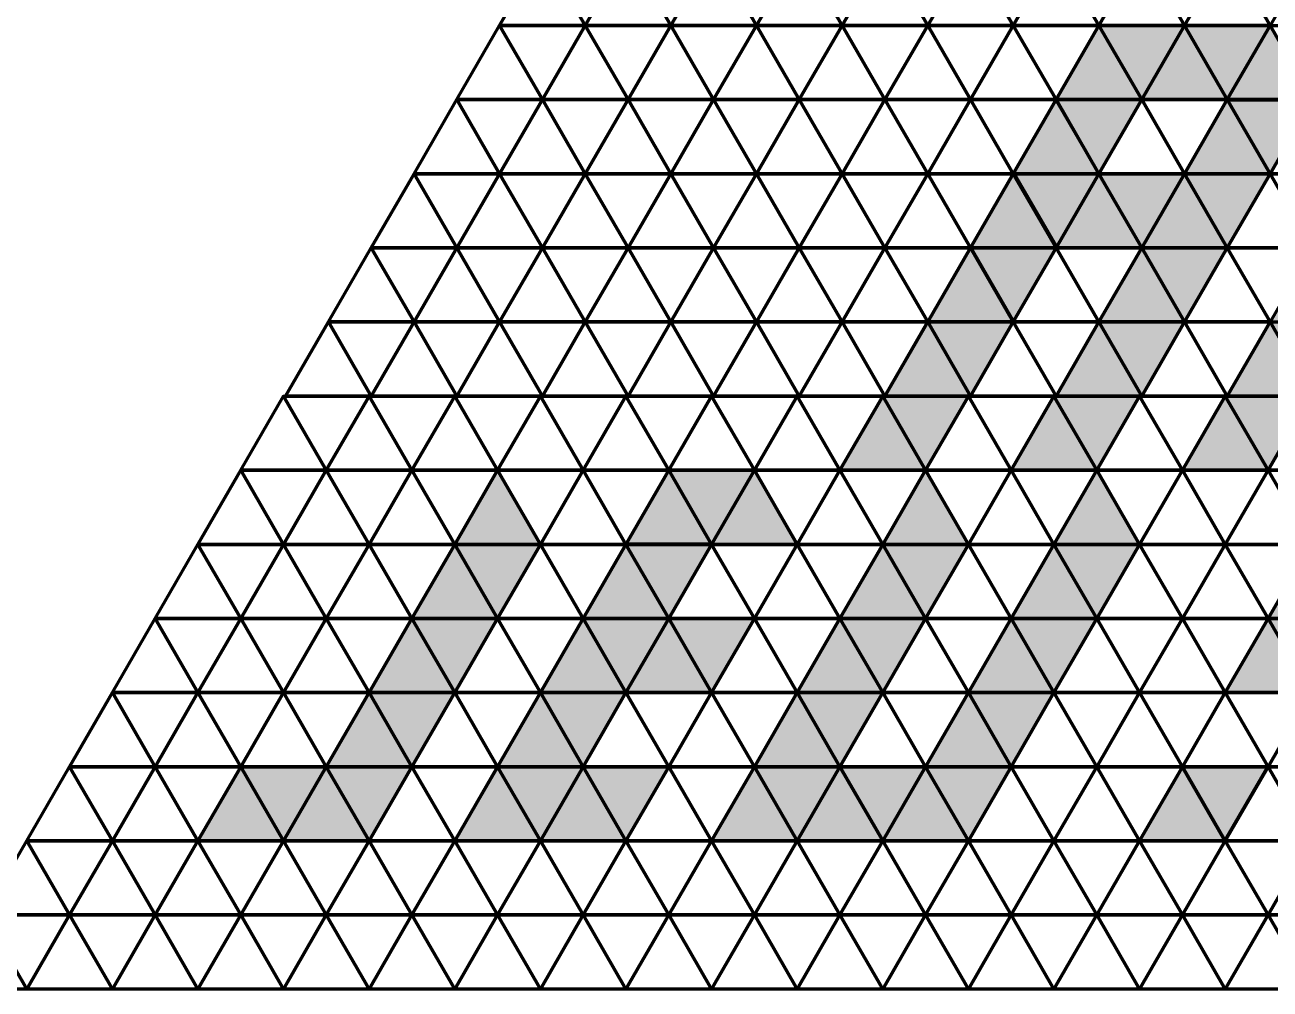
# Model space of a CAD drawing. Header units: inches. Extents: x 18 to 882, y -1167 to -33.
# Drawn here: x 345.4 to 609.1, y -347.3 to -143 of the extents above; entities that cross this region are included whole.
import ezdxf

# ---------------------------------------------------------------- set-up
doc = ezdxf.new("R2010")
doc.units = ezdxf.units.IN
doc.header["$MEASUREMENT"] = 0
doc.layers.add('Layer 1', color=7, linetype='Continuous')

# ---------------------------------------------------------------- blocks, each defined once
blk = doc.blocks.new('block 12')
at = {"layer": 'Layer 1', "true_color": 0xa7a9ab}
h = blk.add_hatch(color=253, dxfattribs=at)
h.dxf.hatch_style = 2
h.paths.add_polyline_path([(563.67, -158.93), (572.74, -143.23), (581.8, -158.93)])
h = blk.add_hatch(color=253, dxfattribs=at)
h.dxf.hatch_style = 2
h.paths.add_polyline_path([(590.87, -143.22), (581.8, -158.92), (572.74, -143.22)])
h = blk.add_hatch(color=253, dxfattribs=at)
h.dxf.hatch_style = 2
h.paths.add_polyline_path([(581.83, -158.76), (590.9, -143.06), (599.97, -158.76)])
h = blk.add_hatch(color=253, dxfattribs=at)
h.dxf.hatch_style = 2
h.paths.add_polyline_path([(609.05, -143.06), (599.98, -158.76), (590.91, -143.06)])
h = blk.add_hatch(color=253, dxfattribs=at)
h.dxf.hatch_style = 2
h.paths.add_polyline_path([(600.06, -159.2), (609.13, -143.5), (618.2, -159.2)])
h = blk.add_hatch(color=253, dxfattribs=at)
h.dxf.hatch_style = 2
h.paths.add_polyline_path([(554.51, -174.63), (563.57, -158.93), (572.64, -174.63)])
h = blk.add_hatch(color=253, dxfattribs=at)
h.dxf.hatch_style = 2
h.paths.add_polyline_path([(581.71, -158.92), (572.64, -174.62), (563.57, -158.92)])
h = blk.add_hatch(color=253, dxfattribs=at)
h.dxf.hatch_style = 2
h.paths.add_polyline_path([(590.9, -174.55), (599.97, -158.85), (609.03, -174.55)])
h = blk.add_hatch(color=253, dxfattribs=at)
h.dxf.hatch_style = 2
h.paths.add_polyline_path([(618.1, -159.19), (609.03, -174.89), (599.97, -159.19)])
h = blk.add_hatch(color=253, dxfattribs=at)
h.dxf.hatch_style = 2
h.paths.add_polyline_path([(546.02, -190.09), (555.08, -174.39), (564.15, -190.09)])
h = blk.add_hatch(color=253, dxfattribs=at)
h.dxf.hatch_style = 2
h.paths.add_polyline_path([(572.86, -174.73), (563.8, -190.43), (554.73, -174.73)])
h = blk.add_hatch(color=253, dxfattribs=at)
h.dxf.hatch_style = 2
h.paths.add_polyline_path([(563.69, -190.36), (572.76, -174.66), (581.82, -190.36)])
h = blk.add_hatch(color=253, dxfattribs=at)
h.dxf.hatch_style = 2
h.paths.add_polyline_path([(591.25, -174.66), (582.19, -190.36), (573.12, -174.66)])
h = blk.add_hatch(color=253, dxfattribs=at)
h.dxf.hatch_style = 2
h.paths.add_polyline_path([(582.06, -190.36), (591.12, -174.66), (600.19, -190.36)])
h = blk.add_hatch(color=253, dxfattribs=at)
h.dxf.hatch_style = 2
h.paths.add_polyline_path([(608.9, -174.65), (599.84, -190.35), (590.77, -174.65)])
h = blk.add_hatch(color=253, dxfattribs=at)
h.dxf.hatch_style = 2
h.paths.add_polyline_path([(536.85, -205.79), (545.92, -190.09), (554.99, -205.79)])
h = blk.add_hatch(color=253, dxfattribs=at)
h.dxf.hatch_style = 2
h.paths.add_polyline_path([(564.05, -190.08), (554.99, -205.78), (545.92, -190.08)])
h = blk.add_hatch(color=253, dxfattribs=at)
h.dxf.hatch_style = 2
h.paths.add_polyline_path([(572.89, -206.06), (581.96, -190.36), (591.03, -206.06)])
h = blk.add_hatch(color=253, dxfattribs=at)
h.dxf.hatch_style = 2
h.paths.add_polyline_path([(600.09, -190.35), (591.03, -206.05), (581.96, -190.35)])
h = blk.add_hatch(color=253, dxfattribs=at)
h.dxf.hatch_style = 2
h.paths.add_polyline_path([(608.92, -206.06), (617.99, -190.36), (627.05, -206.06)])
h = blk.add_hatch(color=253, dxfattribs=at)
h.dxf.hatch_style = 2
h.paths.add_polyline_path([(527.31, -221.58), (536.37, -205.87), (545.44, -221.58)])
h = blk.add_hatch(color=253, dxfattribs=at)
h.dxf.hatch_style = 2
h.paths.add_polyline_path([(554.52, -205.87), (545.45, -221.58), (536.38, -205.87)])
h = blk.add_hatch(color=253, dxfattribs=at)
h.dxf.hatch_style = 2
h.paths.add_polyline_path([(563.71, -221.85), (572.78, -206.14), (581.84, -221.85)])
h = blk.add_hatch(color=253, dxfattribs=at)
h.dxf.hatch_style = 2
h.paths.add_polyline_path([(590.91, -206.14), (581.84, -221.85), (572.78, -206.14)])
h = blk.add_hatch(color=253, dxfattribs=at)
h.dxf.hatch_style = 2
h.paths.add_polyline_path([(599.85, -221.77), (608.92, -206.06), (617.99, -221.77)])
h = blk.add_hatch(color=253, dxfattribs=at)
h.dxf.hatch_style = 2
h.paths.add_polyline_path([(627.05, -206.05), (617.99, -221.76), (608.92, -206.05)])
h = blk.add_hatch(color=253, dxfattribs=at)
h.dxf.hatch_style = 2
h.paths.add_polyline_path([(518.03, -237.25), (527.09, -221.54), (536.16, -237.25)])
h = blk.add_hatch(color=253, dxfattribs=at)
h.dxf.hatch_style = 2
h.paths.add_polyline_path([(545.24, -221.54), (536.17, -237.25), (527.1, -221.54)])
h = blk.add_hatch(color=253, dxfattribs=at)
h.dxf.hatch_style = 2
h.paths.add_polyline_path([(554.43, -237.52), (563.5, -221.81), (572.56, -237.52)])
h = blk.add_hatch(color=253, dxfattribs=at)
h.dxf.hatch_style = 2
h.paths.add_polyline_path([(581.63, -221.81), (572.56, -237.52), (563.5, -221.81)])
h = blk.add_hatch(color=253, dxfattribs=at)
h.dxf.hatch_style = 2
h.paths.add_polyline_path([(590.57, -237.44), (599.64, -221.73), (608.71, -237.44)])
h = blk.add_hatch(color=253, dxfattribs=at)
h.dxf.hatch_style = 2
h.paths.add_polyline_path([(617.77, -221.72), (608.71, -237.42), (599.64, -221.72)])
h = blk.add_hatch(color=253, dxfattribs=at)
h.dxf.hatch_style = 2
h.paths.add_polyline_path([(499.91, -237.39), (490.84, -253.09), (481.77, -237.39)])
h = blk.add_hatch(color=253, dxfattribs=at)
h.dxf.hatch_style = 2
h.paths.add_polyline_path([(491.08, -253.1), (500.15, -237.39), (509.22, -253.1)])
h = blk.add_hatch(color=253, dxfattribs=at)
h.dxf.hatch_style = 2
h.paths.add_polyline_path([(527.01, -253.09), (536.08, -237.39), (545.15, -253.09)])
h = blk.add_hatch(color=253, dxfattribs=at)
h.dxf.hatch_style = 2
h.paths.add_polyline_path([(563.27, -253.09), (572.34, -237.39), (581.4, -253.09)])
h = blk.add_hatch(color=253, dxfattribs=at)
h.dxf.hatch_style = 2
h.paths.add_polyline_path([(436.33, -253.1), (445.39, -237.4), (454.46, -253.1)])
h = blk.add_hatch(color=253, dxfattribs=at)
h.dxf.hatch_style = 2
h.paths.add_polyline_path([(472.7, -253.1), (481.77, -237.4), (490.84, -253.1)])
h = blk.add_hatch(color=253, dxfattribs=at)
h.dxf.hatch_style = 2
h.paths.add_polyline_path([(427.52, -268.8), (436.58, -253.1), (445.65, -268.8)])
h = blk.add_hatch(color=253, dxfattribs=at)
h.dxf.hatch_style = 2
h.paths.add_polyline_path([(454.72, -253.09), (445.65, -268.79), (436.58, -253.09)])
h = blk.add_hatch(color=253, dxfattribs=at)
h.dxf.hatch_style = 2
h.paths.add_polyline_path([(463.64, -268.81), (472.7, -253.11), (481.77, -268.81)])
h = blk.add_hatch(color=253, dxfattribs=at)
h.dxf.hatch_style = 2
h.paths.add_polyline_path([(490.84, -252.75), (481.77, -268.45), (472.71, -252.75)])
h = blk.add_hatch(color=253, dxfattribs=at)
h.dxf.hatch_style = 2
h.paths.add_polyline_path([(517.94, -268.8), (527.01, -253.1), (536.08, -268.8)])
h = blk.add_hatch(color=253, dxfattribs=at)
h.dxf.hatch_style = 2
h.paths.add_polyline_path([(545.15, -253.09), (536.08, -268.79), (527.01, -253.09)])
h = blk.add_hatch(color=253, dxfattribs=at)
h.dxf.hatch_style = 2
h.paths.add_polyline_path([(554.2, -268.8), (563.27, -253.1), (572.34, -268.8)])
h = blk.add_hatch(color=253, dxfattribs=at)
h.dxf.hatch_style = 2
h.paths.add_polyline_path([(581.4, -253.09), (572.34, -268.79), (563.27, -253.09)])
h = blk.add_hatch(color=253, dxfattribs=at)
h.dxf.hatch_style = 2
h.paths.add_polyline_path([(608.75, -268.81), (617.82, -253.11), (626.88, -268.81)])
h = blk.add_hatch(color=253, dxfattribs=at)
h.dxf.hatch_style = 2
h.paths.add_polyline_path([(418.1, -284.51), (427.16, -268.8), (436.23, -284.51)])
h = blk.add_hatch(color=253, dxfattribs=at)
h.dxf.hatch_style = 2
h.paths.add_polyline_path([(445.65, -268.79), (436.58, -284.49), (427.52, -268.79)])
h = blk.add_hatch(color=253, dxfattribs=at)
h.dxf.hatch_style = 2
h.paths.add_polyline_path([(454.57, -284.53), (463.64, -268.82), (472.71, -284.53)])
h = blk.add_hatch(color=253, dxfattribs=at)
h.dxf.hatch_style = 2
h.paths.add_polyline_path([(481.77, -268.81), (472.7, -284.52), (463.64, -268.81)])
h = blk.add_hatch(color=253, dxfattribs=at)
h.dxf.hatch_style = 2
h.paths.add_polyline_path([(472.7, -284.52), (481.77, -268.82), (490.84, -284.52)])
h = blk.add_hatch(color=253, dxfattribs=at)
h.dxf.hatch_style = 2
h.paths.add_polyline_path([(499.91, -268.81), (490.84, -284.51), (481.77, -268.81)])
h = blk.add_hatch(color=253, dxfattribs=at)
h.dxf.hatch_style = 2
h.paths.add_polyline_path([(508.88, -284.52), (517.94, -268.81), (527.01, -284.52)])
h = blk.add_hatch(color=253, dxfattribs=at)
h.dxf.hatch_style = 2
h.paths.add_polyline_path([(536.08, -268.8), (527.01, -284.51), (517.94, -268.8)])
h = blk.add_hatch(color=253, dxfattribs=at)
h.dxf.hatch_style = 2
h.paths.add_polyline_path([(545.14, -284.52), (554.2, -268.81), (563.27, -284.52)])
h = blk.add_hatch(color=253, dxfattribs=at)
h.dxf.hatch_style = 2
h.paths.add_polyline_path([(572.34, -268.8), (563.27, -284.51), (554.2, -268.8)])
h = blk.add_hatch(color=253, dxfattribs=at)
h.dxf.hatch_style = 2
h.paths.add_polyline_path([(599.56, -284.54), (608.62, -268.83), (617.69, -284.54)])
h = blk.add_hatch(color=253, dxfattribs=at)
h.dxf.hatch_style = 2
h.paths.add_polyline_path([(627.11, -268.82), (618.04, -284.53), (608.98, -268.82)])
h = blk.add_hatch(color=253, dxfattribs=at)
h.dxf.hatch_style = 2
h.paths.add_polyline_path([(409.13, -300.21), (418.19, -284.5), (427.26, -300.21)])
h = blk.add_hatch(color=253, dxfattribs=at)
h.dxf.hatch_style = 2
h.paths.add_polyline_path([(436.33, -284.5), (427.26, -300.2), (418.19, -284.5)])
h = blk.add_hatch(color=253, dxfattribs=at)
h.dxf.hatch_style = 2
h.paths.add_polyline_path([(445.5, -300.22), (454.57, -284.51), (463.64, -300.22)])
h = blk.add_hatch(color=253, dxfattribs=at)
h.dxf.hatch_style = 2
h.paths.add_polyline_path([(472.7, -284.5), (463.64, -300.21), (454.57, -284.5)])
h = blk.add_hatch(color=253, dxfattribs=at)
h.dxf.hatch_style = 2
h.paths.add_polyline_path([(499.81, -300.21), (508.88, -284.5), (517.94, -300.21)])
h = blk.add_hatch(color=253, dxfattribs=at)
h.dxf.hatch_style = 2
h.paths.add_polyline_path([(527.01, -284.49), (517.94, -300.2), (508.88, -284.49)])
h = blk.add_hatch(color=253, dxfattribs=at)
h.dxf.hatch_style = 2
h.paths.add_polyline_path([(536.07, -300.21), (545.14, -284.5), (554.2, -300.21)])
h = blk.add_hatch(color=253, dxfattribs=at)
h.dxf.hatch_style = 2
h.paths.add_polyline_path([(563.27, -284.49), (554.2, -300.2), (545.14, -284.49)])
h = blk.add_hatch(color=253, dxfattribs=at)
h.dxf.hatch_style = 2
h.paths.add_polyline_path([(381.92, -315.92), (390.99, -300.21), (400.06, -315.92)])
h = blk.add_hatch(color=253, dxfattribs=at)
h.dxf.hatch_style = 2
h.paths.add_polyline_path([(409.13, -300.2), (400.06, -315.91), (390.99, -300.2)])
h = blk.add_hatch(color=253, dxfattribs=at)
h.dxf.hatch_style = 2
h.paths.add_polyline_path([(400.32, -315.91), (409.38, -300.21), (418.45, -315.91)])
h = blk.add_hatch(color=253, dxfattribs=at)
h.dxf.hatch_style = 2
h.paths.add_polyline_path([(427.52, -300.2), (418.45, -315.9), (409.38, -300.2)])
h = blk.add_hatch(color=253, dxfattribs=at)
h.dxf.hatch_style = 2
h.paths.add_polyline_path([(436.68, -315.92), (445.75, -300.21), (454.81, -315.92)])
h = blk.add_hatch(color=253, dxfattribs=at)
h.dxf.hatch_style = 2
h.paths.add_polyline_path([(463.53, -300.2), (454.46, -315.91), (445.39, -300.2)])
h = blk.add_hatch(color=253, dxfattribs=at)
h.dxf.hatch_style = 2
h.paths.add_polyline_path([(454.57, -315.92), (463.64, -300.22), (472.71, -315.92)])
h = blk.add_hatch(color=253, dxfattribs=at)
h.dxf.hatch_style = 2
h.paths.add_polyline_path([(481.77, -300.21), (472.7, -315.91), (463.64, -300.21)])
h = blk.add_hatch(color=253, dxfattribs=at)
h.dxf.hatch_style = 2
h.paths.add_polyline_path([(490.99, -315.91), (500.05, -300.2), (509.12, -315.91)])
h = blk.add_hatch(color=253, dxfattribs=at)
h.dxf.hatch_style = 2
h.paths.add_polyline_path([(517.83, -300.19), (508.77, -315.9), (499.7, -300.19)])
h = blk.add_hatch(color=253, dxfattribs=at)
h.dxf.hatch_style = 2
h.paths.add_polyline_path([(509.23, -315.91), (518.3, -300.21), (527.36, -315.91)])
h = blk.add_hatch(color=253, dxfattribs=at)
h.dxf.hatch_style = 2
h.paths.add_polyline_path([(536.08, -300.2), (527.01, -315.9), (517.94, -300.2)])
h = blk.add_hatch(color=253, dxfattribs=at)
h.dxf.hatch_style = 2
h.paths.add_polyline_path([(527.24, -315.91), (536.31, -300.2), (545.38, -315.91)])
h = blk.add_hatch(color=253, dxfattribs=at)
h.dxf.hatch_style = 2
h.paths.add_polyline_path([(554.09, -300.19), (545.02, -315.9), (535.96, -300.19)])
h = blk.add_hatch(color=253, dxfattribs=at)
h.dxf.hatch_style = 2
h.paths.add_polyline_path([(581.5, -315.93), (590.57, -300.22), (599.64, -315.93)])
h = blk.add_hatch(color=253, dxfattribs=at)
h.dxf.hatch_style = 2
h.paths.add_polyline_path([(608.35, -300.21), (599.29, -315.92), (590.22, -300.21)])
at = {"layer": 'Layer 1', "lineweight": 0}
for points in [[(563.67, -158.93), (572.74, -143.23), (581.8, -158.93), (563.67, -158.93)], [(590.87, -143.22), (581.8, -158.92), (572.74, -143.22), (590.87, -143.22)], [(581.83, -158.76), (590.9, -143.06), (599.97, -158.76), (581.83, -158.76)], [(609.05, -143.06), (599.98, -158.76), (590.91, -143.06), (609.05, -143.06)], [(600.06, -159.2), (609.13, -143.5), (618.2, -159.2), (600.06, -159.2)], [(554.51, -174.63), (563.57, -158.93), (572.64, -174.63), (554.51, -174.63)], [(581.71, -158.92), (572.64, -174.62), (563.57, -158.92), (581.71, -158.92)], [(590.9, -174.55), (599.97, -158.85), (609.03, -174.55), (590.9, -174.55)], [(618.1, -159.19), (609.03, -174.89), (599.97, -159.19), (618.1, -159.19)], [(546.02, -190.09), (555.08, -174.39), (564.15, -190.09), (546.02, -190.09)], [(572.86, -174.73), (563.8, -190.43), (554.73, -174.73), (572.86, -174.73)], [(563.69, -190.36), (572.76, -174.66), (581.82, -190.36), (563.69, -190.36)], [(591.25, -174.66), (582.19, -190.36), (573.12, -174.66), (591.25, -174.66)], [(582.06, -190.36), (591.12, -174.66), (600.19, -190.36), (582.06, -190.36)], [(608.9, -174.65), (599.84, -190.35), (590.77, -174.65), (608.9, -174.65)], [(536.85, -205.79), (545.92, -190.09), (554.99, -205.79), (536.85, -205.79)], [(564.05, -190.08), (554.99, -205.78), (545.92, -190.08), (564.05, -190.08)], [(572.89, -206.06), (581.96, -190.36), (591.03, -206.06), (572.89, -206.06)], [(600.09, -190.35), (591.03, -206.05), (581.96, -190.35), (600.09, -190.35)], [(608.92, -206.06), (617.99, -190.36), (627.05, -206.06), (608.92, -206.06)], [(527.31, -221.58), (536.37, -205.87), (545.44, -221.58), (527.31, -221.58)], [(554.52, -205.87), (545.45, -221.58), (536.38, -205.87), (554.52, -205.87)], [(563.71, -221.85), (572.78, -206.14), (581.84, -221.85), (563.71, -221.85)], [(590.91, -206.14), (581.84, -221.85), (572.78, -206.14), (590.91, -206.14)], [(599.85, -221.77), (608.92, -206.06), (617.99, -221.77), (599.85, -221.77)], [(627.05, -206.05), (617.99, -221.76), (608.92, -206.05), (627.05, -206.05)], [(518.03, -237.25), (527.09, -221.54), (536.16, -237.25), (518.03, -237.25)], [(545.24, -221.54), (536.17, -237.25), (527.1, -221.54), (545.24, -221.54)], [(554.43, -237.52), (563.5, -221.81), (572.56, -237.52), (554.43, -237.52)], [(581.63, -221.81), (572.56, -237.52), (563.5, -221.81), (581.63, -221.81)], [(590.57, -237.44), (599.64, -221.73), (608.71, -237.44), (590.57, -237.44)], [(617.77, -221.72), (608.71, -237.42), (599.64, -221.72), (617.77, -221.72)], [(499.91, -237.39), (490.84, -253.09), (481.77, -237.39), (499.91, -237.39)], [(491.08, -253.1), (500.15, -237.39), (509.22, -253.1), (491.08, -253.1)], [(527.01, -253.09), (536.08, -237.39), (545.15, -253.09), (527.01, -253.09)], [(563.27, -253.09), (572.34, -237.39), (581.4, -253.09), (563.27, -253.09)], [(436.33, -253.1), (445.39, -237.4), (454.46, -253.1), (436.33, -253.1)], [(472.7, -253.1), (481.77, -237.4), (490.84, -253.1), (472.7, -253.1)], [(427.52, -268.8), (436.58, -253.1), (445.65, -268.8), (427.52, -268.8)], [(454.72, -253.09), (445.65, -268.79), (436.58, -253.09), (454.72, -253.09)], [(463.64, -268.81), (472.7, -253.11), (481.77, -268.81), (463.64, -268.81)], [(490.84, -252.75), (481.77, -268.45), (472.71, -252.75), (490.84, -252.75)], [(517.94, -268.8), (527.01, -253.1), (536.08, -268.8), (517.94, -268.8)], [(545.15, -253.09), (536.08, -268.79), (527.01, -253.09), (545.15, -253.09)], [(554.2, -268.8), (563.27, -253.1), (572.34, -268.8), (554.2, -268.8)], [(581.4, -253.09), (572.34, -268.79), (563.27, -253.09), (581.4, -253.09)], [(608.75, -268.81), (617.82, -253.11), (626.88, -268.81), (608.75, -268.81)], [(418.1, -284.51), (427.16, -268.8), (436.23, -284.51), (418.1, -284.51)], [(445.65, -268.79), (436.58, -284.49), (427.52, -268.79), (445.65, -268.79)], [(454.57, -284.53), (463.64, -268.82), (472.71, -284.53), (454.57, -284.53)], [(481.77, -268.81), (472.7, -284.52), (463.64, -268.81), (481.77, -268.81)], [(472.7, -284.52), (481.77, -268.82), (490.84, -284.52), (472.7, -284.52)], [(499.91, -268.81), (490.84, -284.51), (481.77, -268.81), (499.91, -268.81)], [(508.88, -284.52), (517.94, -268.81), (527.01, -284.52), (508.88, -284.52)], [(536.08, -268.8), (527.01, -284.51), (517.94, -268.8), (536.08, -268.8)], [(545.14, -284.52), (554.2, -268.81), (563.27, -284.52), (545.14, -284.52)], [(572.34, -268.8), (563.27, -284.51), (554.2, -268.8), (572.34, -268.8)], [(599.56, -284.54), (608.62, -268.83), (617.69, -284.54), (599.56, -284.54)], [(627.11, -268.82), (618.04, -284.53), (608.98, -268.82), (627.11, -268.82)], [(409.13, -300.21), (418.19, -284.5), (427.26, -300.21), (409.13, -300.21)], [(436.33, -284.5), (427.26, -300.2), (418.19, -284.5), (436.33, -284.5)], [(445.5, -300.22), (454.57, -284.51), (463.64, -300.22), (445.5, -300.22)], [(472.7, -284.5), (463.64, -300.21), (454.57, -284.5), (472.7, -284.5)], [(499.81, -300.21), (508.88, -284.5), (517.94, -300.21), (499.81, -300.21)], [(527.01, -284.49), (517.94, -300.2), (508.88, -284.49), (527.01, -284.49)], [(536.07, -300.21), (545.14, -284.5), (554.2, -300.21), (536.07, -300.21)], [(563.27, -284.49), (554.2, -300.2), (545.14, -284.49), (563.27, -284.49)], [(381.92, -315.92), (390.99, -300.21), (400.06, -315.92), (381.92, -315.92)], [(409.13, -300.2), (400.06, -315.91), (390.99, -300.2), (409.13, -300.2)], [(400.32, -315.91), (409.38, -300.21), (418.45, -315.91), (400.32, -315.91)], [(427.52, -300.2), (418.45, -315.9), (409.38, -300.2), (427.52, -300.2)], [(436.68, -315.92), (445.75, -300.21), (454.81, -315.92), (436.68, -315.92)], [(463.53, -300.2), (454.46, -315.91), (445.39, -300.2), (463.53, -300.2)], [(454.57, -315.92), (463.64, -300.22), (472.71, -315.92), (454.57, -315.92)], [(481.77, -300.21), (472.7, -315.91), (463.64, -300.21), (481.77, -300.21)], [(490.99, -315.91), (500.05, -300.2), (509.12, -315.91), (490.99, -315.91)], [(517.83, -300.19), (508.77, -315.9), (499.7, -300.19), (517.83, -300.19)], [(509.23, -315.91), (518.3, -300.21), (527.36, -315.91), (509.23, -315.91)], [(536.08, -300.2), (527.01, -315.9), (517.94, -300.2), (536.08, -300.2)], [(527.24, -315.91), (536.31, -300.2), (545.38, -315.91), (527.24, -315.91)], [(554.09, -300.19), (545.02, -315.9), (535.96, -300.19), (554.09, -300.19)], [(581.5, -315.93), (590.57, -300.22), (599.64, -315.93), (581.5, -315.93)], [(608.35, -300.21), (599.29, -315.92), (590.22, -300.21), (608.35, -300.21)]]:
    blk.add_lwpolyline(points, dxfattribs=at)
blk = doc.blocks.new('block 13')
at = {"layer": 'Layer 1', "color": 179, "lineweight": 70, "true_color": 0x231f20}
for points in [[(445.94, -143.16), (455.01, -127.45), (464.07, -143.16), (445.94, -143.16)], [(473.14, -127.45), (464.07, -143.16), (455, -127.45), (473.14, -127.45)], [(464.07, -143.16), (473.14, -127.45), (482.21, -143.16), (464.07, -143.16)], [(491.27, -127.45), (482.21, -143.16), (473.14, -127.45), (491.27, -127.45)], [(482.21, -143.16), (491.27, -127.45), (500.34, -143.16), (482.21, -143.16)], [(509.41, -127.45), (500.34, -143.16), (491.27, -127.45), (509.41, -127.45)], [(500.34, -143.16), (509.41, -127.45), (518.47, -143.16), (500.34, -143.16)], [(527.54, -127.45), (518.47, -143.16), (509.41, -127.45), (527.54, -127.45)], [(518.47, -143.16), (527.54, -127.45), (536.61, -143.16), (518.47, -143.16)], [(545.67, -127.45), (536.61, -143.16), (527.54, -127.45), (545.67, -127.45)], [(536.61, -143.16), (545.67, -127.45), (554.74, -143.16), (536.61, -143.16)], [(563.81, -127.45), (554.74, -143.16), (545.67, -127.45), (563.81, -127.45)], [(554.74, -143.16), (563.81, -127.45), (572.88, -143.16), (554.74, -143.16)], [(581.94, -127.45), (572.88, -143.16), (563.81, -127.45), (581.94, -127.45)], [(572.88, -143.16), (581.94, -127.45), (591.01, -143.16), (572.88, -143.16)], [(600.08, -127.45), (591.01, -143.16), (581.94, -127.45), (600.08, -127.45)], [(591.01, -143.16), (600.08, -127.45), (609.14, -143.16), (591.01, -143.16)], [(618.21, -127.45), (609.14, -143.16), (600.08, -127.45), (618.21, -127.45)], [(436.87, -158.86), (445.94, -143.16), (455, -158.86), (436.87, -158.86)], [(464.07, -143.16), (455, -158.86), (445.94, -143.16), (464.07, -143.16)], [(455, -158.86), (464.07, -143.16), (473.14, -158.86), (455, -158.86)], [(482.21, -143.16), (473.14, -158.86), (464.07, -143.16), (482.21, -143.16)], [(473.14, -158.86), (482.21, -143.16), (491.27, -158.86), (473.14, -158.86)], [(500.34, -143.16), (491.27, -158.86), (482.21, -143.16), (500.34, -143.16)], [(491.27, -158.86), (500.34, -143.16), (509.41, -158.86), (491.27, -158.86)], [(518.47, -143.16), (509.41, -158.86), (500.34, -143.16), (518.47, -143.16)], [(509.41, -158.86), (518.47, -143.16), (527.54, -158.86), (509.41, -158.86)], [(536.61, -143.16), (527.54, -158.86), (518.47, -143.16), (536.61, -143.16)], [(527.54, -158.86), (536.61, -143.16), (545.67, -158.86), (527.54, -158.86)], [(554.74, -143.16), (545.67, -158.86), (536.61, -143.16), (554.74, -143.16)], [(545.67, -158.86), (554.74, -143.16), (563.81, -158.86), (545.67, -158.86)], [(572.88, -143.16), (563.81, -158.86), (554.74, -143.16), (572.88, -143.16)], [(563.81, -158.86), (572.88, -143.16), (581.94, -158.86), (563.81, -158.86)], [(591.01, -143.16), (581.94, -158.86), (572.88, -143.16), (591.01, -143.16)], [(581.94, -158.86), (591.01, -143.16), (600.08, -158.86), (581.94, -158.86)], [(609.14, -143.16), (600.08, -158.86), (591.01, -143.16), (609.14, -143.16)], [(600.08, -158.86), (609.14, -143.16), (618.21, -158.86), (600.08, -158.86)], [(627.28, -143.16), (618.21, -158.86), (609.14, -143.16), (627.28, -143.16)], [(427.8, -174.57), (436.87, -158.86), (445.94, -174.57), (427.8, -174.57)], [(455, -158.86), (445.94, -174.57), (436.87, -158.86), (455, -158.86)], [(445.94, -174.57), (455, -158.86), (464.07, -174.57), (445.94, -174.57)], [(473.14, -158.86), (464.07, -174.57), (455, -158.86), (473.14, -158.86)], [(464.07, -174.57), (473.14, -158.86), (482.21, -174.57), (464.07, -174.57)], [(491.27, -158.86), (482.21, -174.57), (473.14, -158.86), (491.27, -158.86)], [(482.21, -174.57), (491.27, -158.86), (500.34, -174.57), (482.21, -174.57)], [(509.41, -158.86), (500.34, -174.57), (491.27, -158.86), (509.41, -158.86)], [(500.34, -174.57), (509.41, -158.86), (518.47, -174.57), (500.34, -174.57)], [(527.54, -158.86), (518.47, -174.57), (509.41, -158.86), (527.54, -158.86)], [(518.47, -174.57), (527.54, -158.86), (536.61, -174.57), (518.47, -174.57)], [(545.67, -158.86), (536.61, -174.57), (527.54, -158.86), (545.67, -158.86)], [(536.61, -174.57), (545.67, -158.86), (554.74, -174.57), (536.61, -174.57)], [(563.81, -158.86), (554.74, -174.57), (545.67, -158.86), (563.81, -158.86)], [(554.74, -174.57), (563.81, -158.86), (572.87, -174.57), (554.74, -174.57)], [(581.94, -158.86), (572.88, -174.57), (563.81, -158.86), (581.94, -158.86)], [(572.88, -174.57), (581.94, -158.86), (591.01, -174.57), (572.88, -174.57)], [(600.08, -158.86), (591.01, -174.57), (581.94, -158.86), (600.08, -158.86)], [(591.01, -174.57), (600.08, -158.86), (609.14, -174.57), (591.01, -174.57)], [(618.21, -158.86), (609.14, -174.57), (600.08, -158.86), (618.21, -158.86)], [(609.14, -174.57), (618.21, -158.86), (627.28, -174.57), (609.14, -174.57)], [(418.74, -190.27), (427.8, -174.57), (436.87, -190.27), (418.74, -190.27)], [(445.94, -174.57), (436.87, -190.27), (427.8, -174.57), (445.94, -174.57)], [(436.87, -190.27), (445.94, -174.57), (455, -190.27), (436.87, -190.27)], [(464.07, -174.57), (455, -190.27), (445.94, -174.57), (464.07, -174.57)], [(455, -190.27), (464.07, -174.57), (473.14, -190.27), (455, -190.27)], [(482.21, -174.57), (473.14, -190.27), (464.07, -174.57), (482.21, -174.57)], [(473.14, -190.27), (482.21, -174.57), (491.27, -190.27), (473.14, -190.27)], [(500.34, -174.57), (491.27, -190.27), (482.21, -174.57), (500.34, -174.57)], [(491.27, -190.27), (500.34, -174.57), (509.41, -190.27), (491.27, -190.27)], [(518.47, -174.57), (509.41, -190.27), (500.34, -174.57), (518.47, -174.57)], [(509.41, -190.27), (518.47, -174.57), (527.54, -190.27), (509.41, -190.27)], [(536.61, -174.57), (527.54, -190.27), (518.47, -174.57), (536.61, -174.57)], [(527.54, -190.27), (536.61, -174.57), (545.67, -190.27), (527.54, -190.27)], [(554.74, -174.57), (545.67, -190.27), (536.61, -174.57), (554.74, -174.57)], [(545.67, -190.27), (554.74, -174.57), (563.81, -190.27), (545.67, -190.27)], [(572.88, -174.57), (563.81, -190.27), (554.74, -174.57), (572.88, -174.57)], [(563.81, -190.27), (572.88, -174.57), (581.94, -190.27), (563.81, -190.27)], [(591.01, -174.57), (581.94, -190.27), (572.88, -174.57), (591.01, -174.57)], [(581.94, -190.27), (591.01, -174.57), (600.08, -190.27), (581.94, -190.27)], [(609.14, -174.57), (600.08, -190.27), (591.01, -174.57), (609.14, -174.57)], [(600.08, -190.27), (609.14, -174.57), (618.21, -190.27), (600.08, -190.27)], [(627.28, -174.57), (618.21, -190.27), (609.14, -174.57), (627.28, -174.57)], [(409.67, -205.97), (418.74, -190.27), (427.8, -205.97), (409.67, -205.97)], [(436.87, -190.27), (427.8, -205.97), (418.74, -190.27), (436.87, -190.27)], [(427.8, -205.97), (436.87, -190.27), (445.94, -205.97), (427.8, -205.97)], [(455, -190.27), (445.94, -205.97), (436.87, -190.27), (455, -190.27)], [(445.94, -205.97), (455, -190.27), (464.07, -205.97), (445.94, -205.97)], [(473.14, -190.27), (464.07, -205.97), (455, -190.27), (473.14, -190.27)], [(464.07, -205.97), (473.14, -190.27), (482.21, -205.97), (464.07, -205.97)], [(491.27, -190.27), (482.21, -205.97), (473.14, -190.27), (491.27, -190.27)], [(482.21, -205.97), (491.27, -190.27), (500.34, -205.97), (482.21, -205.97)], [(509.41, -190.27), (500.34, -205.97), (491.27, -190.27), (509.41, -190.27)], [(500.34, -205.97), (509.41, -190.27), (518.47, -205.97), (500.34, -205.97)], [(527.54, -190.27), (518.47, -205.97), (509.41, -190.27), (527.54, -190.27)], [(518.47, -205.97), (527.54, -190.27), (536.61, -205.97), (518.47, -205.97)], [(545.67, -190.27), (536.61, -205.97), (527.54, -190.27), (545.67, -190.27)], [(536.61, -205.97), (545.67, -190.27), (554.74, -205.97), (536.61, -205.97)], [(563.81, -190.27), (554.74, -205.97), (545.67, -190.27), (563.81, -190.27)], [(554.74, -205.97), (563.81, -190.27), (572.88, -205.97), (554.74, -205.97)], [(581.94, -190.27), (572.88, -205.97), (563.81, -190.27), (581.94, -190.27)], [(572.88, -205.97), (581.94, -190.27), (591.01, -205.97), (572.88, -205.97)], [(600.08, -190.27), (591.01, -205.97), (581.94, -190.27), (600.08, -190.27)], [(591.01, -205.97), (600.08, -190.27), (609.14, -205.97), (591.01, -205.97)], [(618.21, -190.27), (609.14, -205.97), (600.08, -190.27), (618.21, -190.27)], [(400.6, -221.68), (409.67, -205.97), (418.74, -221.68), (400.6, -221.68)], [(427.8, -205.97), (418.74, -221.68), (409.67, -205.97), (427.8, -205.97)], [(418.74, -221.68), (427.8, -205.97), (436.87, -221.68), (418.74, -221.68)], [(445.94, -205.97), (436.87, -221.68), (427.8, -205.97), (445.94, -205.97)], [(436.87, -221.68), (445.94, -205.97), (455, -221.68), (436.87, -221.68)], [(464.07, -205.97), (455, -221.68), (445.94, -205.97), (464.07, -205.97)], [(455, -221.68), (464.07, -205.97), (473.14, -221.68), (455, -221.68)], [(482.21, -205.97), (473.14, -221.68), (464.07, -205.97), (482.21, -205.97)], [(473.14, -221.68), (482.21, -205.97), (491.27, -221.68), (473.14, -221.68)], [(500.34, -205.97), (491.27, -221.68), (482.21, -205.97), (500.34, -205.97)], [(491.27, -221.68), (500.34, -205.97), (509.41, -221.68), (491.27, -221.68)], [(518.47, -205.97), (509.41, -221.68), (500.34, -205.97), (518.47, -205.97)], [(509.41, -221.68), (518.47, -205.97), (527.54, -221.68), (509.41, -221.68)], [(536.61, -205.97), (527.54, -221.68), (518.47, -205.97), (536.61, -205.97)], [(527.54, -221.68), (536.61, -205.97), (545.67, -221.68), (527.54, -221.68)], [(554.74, -205.97), (545.67, -221.68), (536.61, -205.97), (554.74, -205.97)], [(545.67, -221.68), (554.74, -205.97), (563.81, -221.68), (545.67, -221.68)], [(572.88, -205.97), (563.81, -221.68), (554.74, -205.97), (572.88, -205.97)], [(563.81, -221.68), (572.88, -205.97), (581.94, -221.68), (563.81, -221.68)], [(591.01, -205.97), (581.94, -221.68), (572.88, -205.97), (591.01, -205.97)], [(581.94, -221.68), (591.01, -205.97), (600.08, -221.68), (581.94, -221.68)], [(609.14, -205.97), (600.08, -221.68), (591.01, -205.97), (609.14, -205.97)], [(600.08, -221.68), (609.14, -205.97), (618.21, -221.68), (600.08, -221.68)], [(627.28, -205.97), (618.21, -221.68), (609.14, -205.97), (627.28, -205.97)], [(391.09, -237.38), (400.16, -221.68), (409.22, -237.38), (391.09, -237.38)], [(418.29, -221.68), (409.22, -237.38), (400.16, -221.68), (418.29, -221.68)], [(409.22, -237.38), (418.29, -221.68), (427.36, -237.38), (409.22, -237.38)], [(436.42, -221.68), (427.36, -237.38), (418.29, -221.68), (436.42, -221.68)], [(427.36, -237.38), (436.42, -221.68), (445.49, -237.38), (427.36, -237.38)], [(454.56, -221.68), (445.49, -237.38), (436.42, -221.68), (454.56, -221.68)], [(445.49, -237.38), (454.56, -221.68), (463.62, -237.38), (445.49, -237.38)], [(472.69, -221.68), (463.62, -237.38), (454.56, -221.68), (472.69, -221.68)], [(463.62, -237.38), (472.69, -221.68), (481.76, -237.38), (463.62, -237.38)], [(490.82, -221.68), (481.76, -237.38), (472.69, -221.68), (490.82, -221.68)], [(481.76, -237.38), (490.82, -221.68), (499.89, -237.38), (481.76, -237.38)], [(508.96, -221.68), (499.89, -237.38), (490.82, -221.68), (508.96, -221.68)], [(499.89, -237.38), (508.96, -221.68), (518.03, -237.38), (499.89, -237.38)], [(527.09, -221.68), (518.03, -237.38), (508.96, -221.68), (527.09, -221.68)], [(518.03, -237.38), (527.09, -221.68), (536.16, -237.38), (518.03, -237.38)], [(545.23, -221.68), (536.16, -237.38), (527.09, -221.68), (545.23, -221.68)], [(536.16, -237.38), (545.23, -221.68), (554.3, -237.38), (536.16, -237.38)], [(563.36, -221.68), (554.3, -237.38), (545.23, -221.68), (563.36, -221.68)], [(554.3, -237.38), (563.36, -221.68), (572.43, -237.38), (554.3, -237.38)], [(581.49, -221.68), (572.43, -237.38), (563.36, -221.68), (581.49, -221.68)], [(572.43, -237.38), (581.5, -221.68), (590.56, -237.38), (572.43, -237.38)], [(599.63, -221.68), (590.56, -237.38), (581.49, -221.68), (599.63, -221.68)], [(590.56, -237.38), (599.63, -221.68), (608.7, -237.38), (590.56, -237.38)], [(617.76, -221.68), (608.7, -237.38), (599.63, -221.68), (617.76, -221.68)], [(608.7, -237.38), (617.76, -221.68), (626.83, -237.38), (608.7, -237.38)], [(382.02, -253.09), (391.09, -237.38), (400.16, -253.09), (382.02, -253.09)], [(409.22, -237.38), (400.16, -253.09), (391.09, -237.38), (409.22, -237.38)], [(400.16, -253.09), (409.22, -237.38), (418.29, -253.09), (400.16, -253.09)], [(427.36, -237.38), (418.29, -253.09), (409.22, -237.38), (427.36, -237.38)], [(418.29, -253.09), (427.36, -237.38), (436.42, -253.09), (418.29, -253.09)], [(445.49, -237.38), (436.42, -253.09), (427.36, -237.38), (445.49, -237.38)], [(436.42, -253.09), (445.49, -237.38), (454.56, -253.09), (436.42, -253.09)], [(463.62, -237.38), (454.56, -253.09), (445.49, -237.38), (463.62, -237.38)], [(454.56, -253.09), (463.62, -237.38), (472.69, -253.09), (454.56, -253.09)], [(481.76, -237.38), (472.69, -253.09), (463.62, -237.38), (481.76, -237.38)], [(472.69, -253.09), (481.76, -237.38), (490.83, -253.09), (472.69, -253.09)], [(499.89, -237.38), (490.82, -253.09), (481.76, -237.38), (499.89, -237.38)], [(490.83, -253.09), (499.89, -237.38), (508.96, -253.09), (490.83, -253.09)], [(518.03, -237.38), (508.96, -253.09), (499.89, -237.38), (518.03, -237.38)], [(508.96, -253.09), (518.03, -237.38), (527.09, -253.09), (508.96, -253.09)], [(536.16, -237.38), (527.09, -253.09), (518.03, -237.38), (536.16, -237.38)], [(527.09, -253.09), (536.16, -237.38), (545.23, -253.09), (527.09, -253.09)], [(554.3, -237.38), (545.23, -253.09), (536.16, -237.38), (554.3, -237.38)], [(545.23, -253.09), (554.3, -237.38), (563.36, -253.09), (545.23, -253.09)], [(572.43, -237.38), (563.36, -253.09), (554.3, -237.38), (572.43, -237.38)], [(563.36, -253.09), (572.43, -237.38), (581.5, -253.09), (563.36, -253.09)], [(590.56, -237.38), (581.5, -253.09), (572.43, -237.38), (590.56, -237.38)], [(581.5, -253.09), (590.56, -237.38), (599.63, -253.09), (581.5, -253.09)], [(608.7, -237.38), (599.63, -253.09), (590.56, -237.38), (608.7, -237.38)], [(599.63, -253.09), (608.7, -237.38), (617.76, -253.09), (599.63, -253.09)], [(626.83, -237.38), (617.76, -253.09), (608.7, -237.38), (626.83, -237.38)], [(372.96, -268.79), (382.02, -253.09), (391.09, -268.79), (372.96, -268.79)], [(400.16, -253.09), (391.09, -268.79), (382.02, -253.09), (400.16, -253.09)], [(391.09, -268.79), (400.16, -253.09), (409.22, -268.79), (391.09, -268.79)], [(418.29, -253.09), (409.22, -268.79), (400.16, -253.09), (418.29, -253.09)], [(409.22, -268.79), (418.29, -253.09), (427.36, -268.79), (409.22, -268.79)], [(436.42, -253.09), (427.36, -268.79), (418.29, -253.09), (436.42, -253.09)], [(427.36, -268.79), (436.42, -253.09), (445.49, -268.79), (427.36, -268.79)], [(454.56, -253.09), (445.49, -268.79), (436.42, -253.09), (454.56, -253.09)], [(445.49, -268.79), (454.56, -253.09), (463.62, -268.79), (445.49, -268.79)], [(472.69, -253.09), (463.62, -268.79), (454.56, -253.09), (472.69, -253.09)], [(463.62, -268.79), (472.69, -253.09), (481.76, -268.79), (463.62, -268.79)], [(490.82, -253.09), (481.76, -268.79), (472.69, -253.09), (490.82, -253.09)], [(481.76, -268.79), (490.83, -253.09), (499.89, -268.79), (481.76, -268.79)], [(508.96, -253.09), (499.89, -268.79), (490.82, -253.09), (508.96, -253.09)], [(499.89, -268.79), (508.96, -253.09), (518.03, -268.79), (499.89, -268.79)], [(527.09, -253.09), (518.03, -268.79), (508.96, -253.09), (527.09, -253.09)], [(518.03, -268.79), (527.09, -253.09), (536.16, -268.79), (518.03, -268.79)], [(545.23, -253.09), (536.16, -268.79), (527.09, -253.09), (545.23, -253.09)], [(536.16, -268.79), (545.23, -253.09), (554.3, -268.79), (536.16, -268.79)], [(563.36, -253.09), (554.3, -268.79), (545.23, -253.09), (563.36, -253.09)], [(554.3, -268.79), (563.36, -253.09), (572.43, -268.79), (554.3, -268.79)], [(581.5, -253.09), (572.43, -268.79), (563.36, -253.09), (581.5, -253.09)], [(572.43, -268.79), (581.5, -253.09), (590.56, -268.79), (572.43, -268.79)], [(599.63, -253.09), (590.56, -268.79), (581.5, -253.09), (599.63, -253.09)], [(590.56, -268.79), (599.63, -253.09), (608.7, -268.79), (590.56, -268.79)], [(617.76, -253.09), (608.7, -268.79), (599.63, -253.09), (617.76, -253.09)], [(608.7, -268.79), (617.76, -253.09), (626.83, -268.79), (608.7, -268.79)], [(363.89, -284.49), (372.95, -268.79), (382.02, -284.49), (363.89, -284.49)], [(391.09, -268.79), (382.02, -284.49), (372.95, -268.79), (391.09, -268.79)], [(382.02, -284.49), (391.09, -268.79), (400.16, -284.49), (382.02, -284.49)], [(409.22, -268.79), (400.16, -284.49), (391.09, -268.79), (409.22, -268.79)], [(400.16, -284.49), (409.22, -268.79), (418.29, -284.49), (400.16, -284.49)], [(427.36, -268.79), (418.29, -284.49), (409.22, -268.79), (427.36, -268.79)], [(418.29, -284.49), (427.36, -268.79), (436.42, -284.49), (418.29, -284.49)], [(445.49, -268.79), (436.42, -284.49), (427.36, -268.79), (445.49, -268.79)], [(436.42, -284.49), (445.49, -268.79), (454.56, -284.49), (436.42, -284.49)], [(463.62, -268.79), (454.56, -284.49), (445.49, -268.79), (463.62, -268.79)], [(454.56, -284.49), (463.62, -268.79), (472.69, -284.49), (454.56, -284.49)], [(481.76, -268.79), (472.69, -284.49), (463.62, -268.79), (481.76, -268.79)], [(472.69, -284.49), (481.76, -268.79), (490.82, -284.49), (472.69, -284.49)], [(499.89, -268.79), (490.82, -284.49), (481.76, -268.79), (499.89, -268.79)], [(490.82, -284.49), (499.89, -268.79), (508.96, -284.49), (490.82, -284.49)], [(518.03, -268.79), (508.96, -284.49), (499.89, -268.79), (518.03, -268.79)], [(508.96, -284.49), (518.03, -268.79), (527.09, -284.49), (508.96, -284.49)], [(536.16, -268.79), (527.09, -284.49), (518.03, -268.79), (536.16, -268.79)], [(527.09, -284.49), (536.16, -268.79), (545.23, -284.49), (527.09, -284.49)], [(554.29, -268.79), (545.23, -284.49), (536.16, -268.79), (554.29, -268.79)], [(545.23, -284.49), (554.3, -268.79), (563.36, -284.49), (545.23, -284.49)], [(572.43, -268.79), (563.36, -284.49), (554.29, -268.79), (572.43, -268.79)], [(563.36, -284.49), (572.43, -268.79), (581.5, -284.49), (563.36, -284.49)], [(590.56, -268.79), (581.5, -284.49), (572.43, -268.79), (590.56, -268.79)], [(581.49, -284.49), (590.56, -268.79), (599.63, -284.49), (581.49, -284.49)], [(608.7, -268.79), (599.63, -284.49), (590.56, -268.79), (608.7, -268.79)], [(599.63, -284.49), (608.7, -268.79), (617.76, -284.49), (599.63, -284.49)], [(626.83, -268.79), (617.76, -284.49), (608.7, -268.79), (626.83, -268.79)], [(354.82, -300.2), (363.89, -284.49), (372.95, -300.2), (354.82, -300.2)], [(382.02, -284.49), (372.95, -300.2), (363.89, -284.49), (382.02, -284.49)], [(372.95, -300.2), (382.02, -284.49), (391.09, -300.2), (372.95, -300.2)], [(400.16, -284.49), (391.09, -300.2), (382.02, -284.49), (400.16, -284.49)], [(391.09, -300.2), (400.16, -284.49), (409.22, -300.2), (391.09, -300.2)], [(418.29, -284.49), (409.22, -300.2), (400.16, -284.49), (418.29, -284.49)], [(409.22, -300.2), (418.29, -284.49), (427.36, -300.2), (409.22, -300.2)], [(436.42, -284.49), (427.36, -300.2), (418.29, -284.49), (436.42, -284.49)], [(427.36, -300.2), (436.42, -284.49), (445.49, -300.2), (427.36, -300.2)], [(454.56, -284.49), (445.49, -300.2), (436.42, -284.49), (454.56, -284.49)], [(445.49, -300.2), (454.56, -284.49), (463.62, -300.2), (445.49, -300.2)], [(472.69, -284.49), (463.62, -300.2), (454.56, -284.49), (472.69, -284.49)], [(463.62, -300.2), (472.69, -284.49), (481.76, -300.2), (463.62, -300.2)], [(490.82, -284.49), (481.76, -300.2), (472.69, -284.49), (490.82, -284.49)], [(481.76, -300.2), (490.82, -284.49), (499.89, -300.2), (481.76, -300.2)], [(508.96, -284.49), (499.89, -300.2), (490.82, -284.49), (508.96, -284.49)], [(499.89, -300.2), (508.96, -284.49), (518.03, -300.2), (499.89, -300.2)], [(527.09, -284.49), (518.03, -300.2), (508.96, -284.49), (527.09, -284.49)], [(518.03, -300.2), (527.09, -284.49), (536.16, -300.2), (518.03, -300.2)], [(545.23, -284.49), (536.16, -300.2), (527.09, -284.49), (545.23, -284.49)], [(536.16, -300.2), (545.23, -284.49), (554.29, -300.2), (536.16, -300.2)], [(563.36, -284.49), (554.29, -300.2), (545.23, -284.49), (563.36, -284.49)], [(554.29, -300.2), (563.36, -284.49), (572.43, -300.2), (554.29, -300.2)], [(581.5, -284.49), (572.43, -300.2), (563.36, -284.49), (581.5, -284.49)], [(572.43, -300.2), (581.49, -284.49), (590.56, -300.2), (572.43, -300.2)], [(599.63, -284.49), (590.56, -300.2), (581.49, -284.49), (599.63, -284.49)], [(590.56, -300.2), (599.63, -284.49), (608.7, -300.2), (590.56, -300.2)], [(617.76, -284.49), (608.7, -300.2), (599.63, -284.49), (617.76, -284.49)], [(608.7, -300.2), (617.76, -284.49), (626.83, -300.2), (608.7, -300.2)], [(345.75, -315.9), (354.82, -300.2), (363.89, -315.9), (345.75, -315.9)], [(372.95, -300.2), (363.89, -315.9), (354.82, -300.2), (372.95, -300.2)], [(363.89, -315.9), (372.95, -300.2), (382.02, -315.9), (363.89, -315.9)], [(391.09, -300.2), (382.02, -315.9), (372.95, -300.2), (391.09, -300.2)], [(382.02, -315.9), (391.09, -300.2), (400.16, -315.9), (382.02, -315.9)], [(409.22, -300.2), (400.16, -315.9), (391.09, -300.2), (409.22, -300.2)], [(400.16, -315.9), (409.22, -300.2), (418.29, -315.9), (400.16, -315.9)], [(427.36, -300.2), (418.29, -315.9), (409.22, -300.2), (427.36, -300.2)], [(418.29, -315.9), (427.36, -300.2), (436.42, -315.9), (418.29, -315.9)], [(445.49, -300.2), (436.42, -315.9), (427.36, -300.2), (445.49, -300.2)], [(436.42, -315.9), (445.49, -300.2), (454.56, -315.9), (436.42, -315.9)], [(463.62, -300.2), (454.56, -315.9), (445.49, -300.2), (463.62, -300.2)], [(454.56, -315.9), (463.62, -300.2), (472.69, -315.9), (454.56, -315.9)], [(481.76, -300.2), (472.69, -315.9), (463.62, -300.2), (481.76, -300.2)], [(472.69, -315.9), (481.76, -300.2), (490.82, -315.9), (472.69, -315.9)], [(499.89, -300.2), (490.82, -315.9), (481.76, -300.2), (499.89, -300.2)], [(490.83, -315.9), (499.89, -300.2), (508.96, -315.9), (490.83, -315.9)], [(518.03, -300.2), (508.96, -315.9), (499.89, -300.2), (518.03, -300.2)], [(508.96, -315.9), (518.03, -300.2), (527.09, -315.9), (508.96, -315.9)], [(536.16, -300.2), (527.09, -315.9), (518.03, -300.2), (536.16, -300.2)], [(527.09, -315.9), (536.16, -300.2), (545.23, -315.9), (527.09, -315.9)], [(554.3, -300.2), (545.23, -315.9), (536.16, -300.2), (554.3, -300.2)], [(545.23, -315.9), (554.3, -300.2), (563.36, -315.9), (545.23, -315.9)], [(572.43, -300.2), (563.36, -315.9), (554.3, -300.2), (572.43, -300.2)], [(563.36, -315.9), (572.43, -300.2), (581.5, -315.9), (563.36, -315.9)], [(590.56, -300.2), (581.49, -315.9), (572.43, -300.2), (590.56, -300.2)], [(581.5, -315.9), (590.56, -300.2), (599.63, -315.9), (581.5, -315.9)], [(608.7, -300.2), (599.63, -315.9), (590.56, -300.2), (608.7, -300.2)], [(599.63, -315.9), (608.7, -300.2), (617.76, -315.9), (599.63, -315.9)], [(626.83, -300.2), (617.76, -315.9), (608.7, -300.2), (626.83, -300.2)], [(336.69, -331.61), (345.75, -315.9), (354.82, -331.61), (336.69, -331.61)], [(363.89, -315.9), (354.82, -331.61), (345.75, -315.9), (363.89, -315.9)], [(354.82, -331.61), (363.89, -315.9), (372.96, -331.61), (354.82, -331.61)], [(382.02, -315.9), (372.95, -331.61), (363.89, -315.9), (382.02, -315.9)], [(372.96, -331.61), (382.02, -315.9), (391.09, -331.61), (372.96, -331.61)], [(400.16, -315.9), (391.09, -331.61), (382.02, -315.9), (400.16, -315.9)], [(391.09, -331.61), (400.16, -315.9), (409.22, -331.61), (391.09, -331.61)], [(418.29, -315.9), (409.22, -331.61), (400.16, -315.9), (418.29, -315.9)], [(409.22, -331.61), (418.29, -315.9), (427.36, -331.61), (409.22, -331.61)], [(436.42, -315.9), (427.36, -331.61), (418.29, -315.9), (436.42, -315.9)], [(427.36, -331.61), (436.42, -315.9), (445.49, -331.61), (427.36, -331.61)], [(454.56, -315.9), (445.49, -331.61), (436.42, -315.9), (454.56, -315.9)], [(445.49, -331.61), (454.56, -315.9), (463.62, -331.61), (445.49, -331.61)], [(472.69, -315.9), (463.62, -331.61), (454.56, -315.9), (472.69, -315.9)], [(463.62, -331.61), (472.69, -315.9), (481.76, -331.61), (463.62, -331.61)], [(490.82, -315.9), (481.76, -331.61), (472.69, -315.9), (490.82, -315.9)], [(481.76, -331.61), (490.83, -315.9), (499.89, -331.61), (481.76, -331.61)], [(508.96, -315.9), (499.89, -331.61), (490.83, -315.9), (508.96, -315.9)], [(499.89, -331.61), (508.96, -315.9), (518.03, -331.61), (499.89, -331.61)], [(527.09, -315.9), (518.03, -331.61), (508.96, -315.9), (527.09, -315.9)], [(518.03, -331.61), (527.09, -315.9), (536.16, -331.61), (518.03, -331.61)], [(545.23, -315.9), (536.16, -331.61), (527.09, -315.9), (545.23, -315.9)], [(536.16, -331.61), (545.23, -315.9), (554.3, -331.61), (536.16, -331.61)], [(563.36, -315.9), (554.3, -331.61), (545.23, -315.9), (563.36, -315.9)], [(554.3, -331.61), (563.36, -315.9), (572.43, -331.61), (554.3, -331.61)], [(581.49, -315.9), (572.43, -331.61), (563.36, -315.9), (581.49, -315.9)], [(572.43, -331.61), (581.5, -315.9), (590.56, -331.61), (572.43, -331.61)], [(599.63, -315.9), (590.56, -331.61), (581.49, -315.9), (599.63, -315.9)], [(590.56, -331.61), (599.63, -315.9), (608.7, -331.61), (590.56, -331.61)], [(617.76, -315.9), (608.7, -331.61), (599.63, -315.9), (617.76, -315.9)], [(608.7, -331.61), (617.76, -315.9), (626.83, -331.61), (608.7, -331.61)], [(327.62, -347.31), (336.69, -331.61), (345.75, -347.31), (327.62, -347.31)], [(354.82, -331.61), (345.75, -347.31), (336.69, -331.61), (354.82, -331.61)], [(345.75, -347.31), (354.82, -331.61), (363.89, -347.31), (345.75, -347.31)], [(372.95, -331.61), (363.89, -347.31), (354.82, -331.61), (372.95, -331.61)], [(363.89, -347.31), (372.95, -331.61), (382.02, -347.31), (363.89, -347.31)], [(391.09, -331.61), (382.02, -347.31), (372.95, -331.61), (391.09, -331.61)], [(382.02, -347.31), (391.09, -331.61), (400.16, -347.31), (382.02, -347.31)], [(409.22, -331.61), (400.16, -347.31), (391.09, -331.61), (409.22, -331.61)], [(400.16, -347.31), (409.22, -331.61), (418.29, -347.31), (400.16, -347.31)], [(427.36, -331.61), (418.29, -347.31), (409.22, -331.61), (427.36, -331.61)], [(418.29, -347.31), (427.36, -331.61), (436.42, -347.31), (418.29, -347.31)], [(445.49, -331.61), (436.42, -347.31), (427.36, -331.61), (445.49, -331.61)], [(436.42, -347.31), (445.49, -331.61), (454.56, -347.31), (436.42, -347.31)], [(463.62, -331.61), (454.56, -347.31), (445.49, -331.61), (463.62, -331.61)], [(454.56, -347.31), (463.62, -331.61), (472.69, -347.31), (454.56, -347.31)], [(481.76, -331.61), (472.69, -347.31), (463.62, -331.61), (481.76, -331.61)], [(472.69, -347.31), (481.76, -331.61), (490.83, -347.31), (472.69, -347.31)], [(499.89, -331.61), (490.83, -347.31), (481.76, -331.61), (499.89, -331.61)], [(490.83, -347.31), (499.89, -331.61), (508.96, -347.31), (490.83, -347.31)], [(518.03, -331.61), (508.96, -347.31), (499.89, -331.61), (518.03, -331.61)], [(508.96, -347.31), (518.03, -331.61), (527.09, -347.31), (508.96, -347.31)], [(536.16, -331.61), (527.09, -347.31), (518.03, -331.61), (536.16, -331.61)], [(527.09, -347.31), (536.16, -331.61), (545.23, -347.31), (527.09, -347.31)], [(554.29, -331.61), (545.23, -347.31), (536.16, -331.61), (554.29, -331.61)], [(545.23, -347.31), (554.29, -331.61), (563.36, -347.31), (545.23, -347.31)], [(572.43, -331.61), (563.36, -347.31), (554.29, -331.61), (572.43, -331.61)], [(563.36, -347.31), (572.43, -331.61), (581.49, -347.31), (563.36, -347.31)], [(590.56, -331.61), (581.49, -347.31), (572.43, -331.61), (590.56, -331.61)], [(581.49, -347.31), (590.56, -331.61), (599.63, -347.31), (581.49, -347.31)], [(608.7, -331.61), (599.63, -347.31), (590.56, -331.61), (608.7, -331.61)], [(599.63, -347.31), (608.7, -331.61), (617.76, -347.31), (599.63, -347.31)], [(626.83, -331.61), (617.76, -347.31), (608.7, -331.61), (626.83, -331.61)]]:
    blk.add_lwpolyline(points, dxfattribs=at)
blk = doc.blocks.new('block 11')
at = {"layer": 'Layer 1'}
for name in ['block 13', 'block 12']:
    blk.add_blockref(name, (0, 0), dxfattribs=at)

msp = doc.modelspace()

# ---------------------------------------------------------------- block references
at = {"layer": 'Layer 1'}
msp.add_blockref('block 11', (0, 0), dxfattribs=at)

doc.saveas('drawing.dxf')
